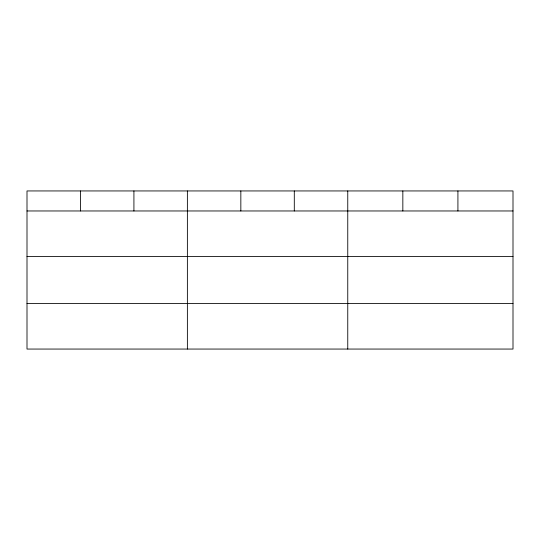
<?xml version="1.0" encoding="UTF-8"?>
<svg xmlns="http://www.w3.org/2000/svg" width="540" height="540" viewBox="0 0 540 540"><rect width="100%" height="100%" fill="white"/><g stroke="black" fill="none" stroke-linecap="round" stroke-linejoin="round"><path stroke-width="0.81" d="M513 256.534L513 190.944L27 190.944L27 349.056L513 349.056L513 256.534L27 256.534M27 210.965L513 210.965M27 303.487L513 303.487M457.92 190.944L457.92 210.965M402.84 190.944L402.84 210.965M347.76 190.944L347.76 349.056M294.3 190.944L294.3 210.965M240.84 190.944L240.84 210.965M187.38 190.944L187.38 349.056M133.92 190.944L133.92 210.965M80.46 190.944L80.46 210.965"/></g></svg>
